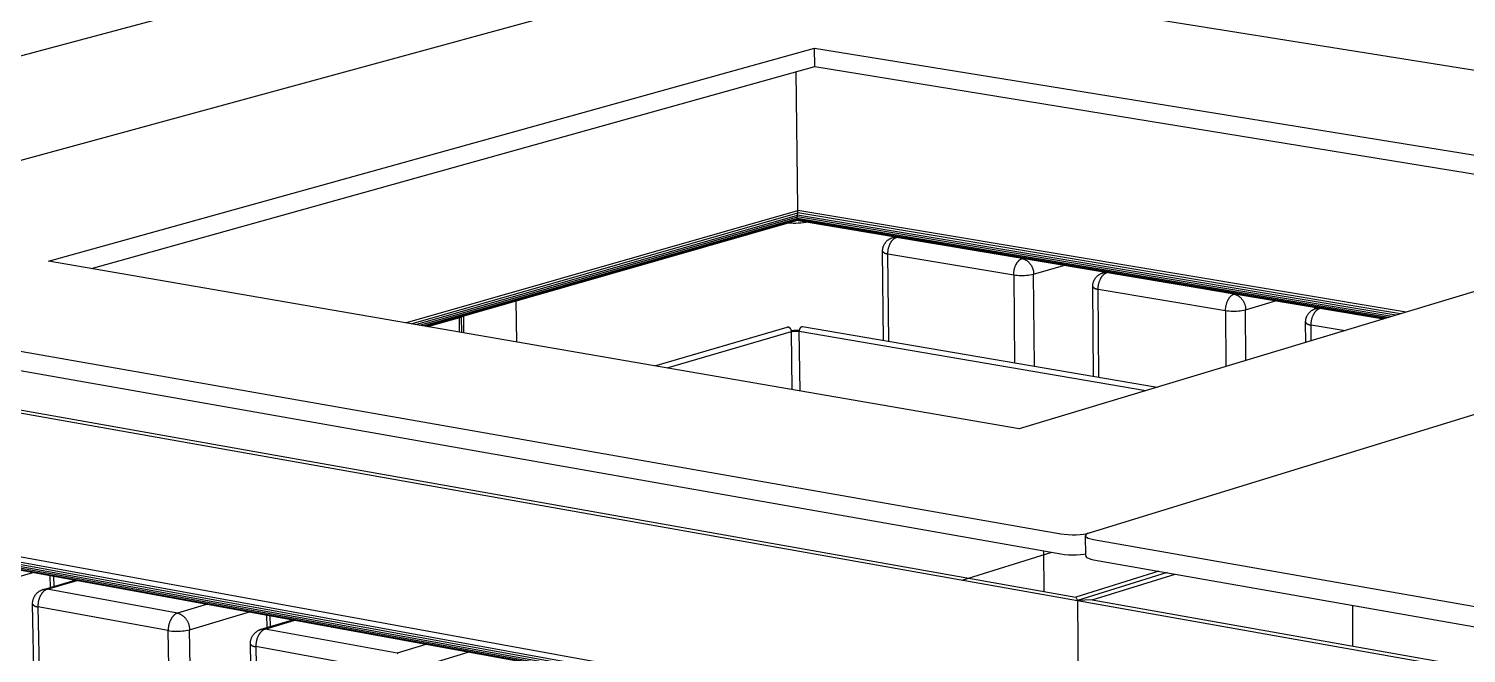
# Model space of a CAD drawing. Header units: millimetres. Extents: x -1283 to 2747, y -259 to 2557.
# Drawn here: x -359.7 to -117.2, y 721.3 to 826.6 of the extents above; entities that cross this region are included whole.
import ezdxf

# ---------------------------------------------------------------- set-up
doc = ezdxf.new("R2010")
doc.units = ezdxf.units.MM
doc.header["$MEASUREMENT"] = 0
doc.layers.add('Utwórz2D linie widoczne', color=7, linetype='Continuous', true_color=0x000000)

msp = doc.modelspace()

# ---------------------------------------------------------------- linework, layer by layer
at = {"layer": 'Utwórz2D linie widoczne'}
for p, q in [((-307.4, 836.41), (-437.81, 801.49)), ((-35.76, 806.81), (-212, 834.98)), ((-253.85, 833.69), (-430.63, 785.44)), ((-356.37, 787.43), (-227.17, 823.38)), ((-227.14, 820.25), (-227.17, 823.38)), ((-227.17, 823.38), (-66.15, 797.24)), ((-349.15, 786.18), (-227.14, 820.25)), ((-227.14, 820.25), (-73.08, 795.16)), ((-229.99, 796.43), (-230.26, 819.38)), ((-296.14, 777.02), (-229.98, 795.97)), ((-295.2, 776.86), (-229.99, 795.55)), ((-230.02, 795.2), (-229.99, 795.55)), ((-229.98, 795.97), (-229.99, 796.43)), ((-229.99, 795.55), (-229.98, 795.97)), ((-128.31, 778.53), (-229.99, 795.55)), ((-127.38, 778.81), (-229.98, 795.97)), ((-66.15, 797.24), (-192.67, 759.15)), ((-294.44, 776.73), (-230.02, 795.2)), ((-293.75, 776.61), (-230.05, 794.87)), ((-293.22, 776.52), (-230.1, 794.62)), ((-292.8, 776.45), (-230.15, 794.42)), ((-292.58, 776.41), (-230.21, 794.3)), ((-292.56, 776.4), (-230.28, 794.27)), ((-231.63, 793.89), (-231.2, 793.86)), ((-231.2, 793.86), (-230.77, 793.85)), ((-230.77, 793.85), (-230.34, 793.85)), ((-230.34, 793.85), (-229.9, 793.86)), ((-230.28, 794.27), (-230.21, 794.3)), ((-131.19, 777.66), (-230.28, 794.27)), ((-230.21, 794.3), (-230.15, 794.42)), ((-131.1, 777.69), (-230.21, 794.3)), ((-230.15, 794.42), (-230.1, 794.62)), ((-130.82, 777.78), (-230.15, 794.42)), ((-230.1, 794.62), (-230.05, 794.87)), ((-130.36, 777.91), (-230.1, 794.62)), ((-230.05, 794.87), (-230.02, 795.2)), ((-129.8, 778.08), (-230.05, 794.87)), ((-129.09, 778.3), (-230.02, 795.2)), ((-229.9, 793.86), (-229.47, 793.89)), ((-229.47, 793.89), (-229.04, 793.94)), ((-229.04, 793.94), (-228.61, 793.99)), ((-181.16, 741.47), (-9.43, 794.3)), ((-215.22, 790.53), (-215.17, 790.59)), ((-215.17, 790.59), (-215.12, 790.65)), ((-215.12, 790.65), (-215.07, 790.71)), ((-215.07, 790.71), (-215.01, 790.77)), ((-215.01, 790.77), (-214.95, 790.83)), ((-214.95, 790.83), (-214.89, 790.88)), ((-214.89, 790.88), (-214.83, 790.94)), ((-214.83, 790.94), (-214.77, 790.99)), ((-214.77, 790.99), (-214.71, 791.04)), ((-214.71, 791.04), (-214.64, 791.08)), ((-214.64, 791.08), (-214.57, 791.13)), ((-214.57, 791.13), (-214.5, 791.17)), ((-214.5, 791.17), (-214.43, 791.21)), ((-214.43, 791.21), (-214.36, 791.24)), ((-214.36, 791.24), (-214.29, 791.28)), ((-214.32, 790.54), (-214.29, 790.59)), ((-214.29, 791.28), (-214.21, 791.31)), ((-214.29, 790.59), (-214.26, 790.64)), ((-214.26, 790.64), (-214.23, 790.68)), ((-214.23, 790.68), (-214.2, 790.73)), ((-214.21, 791.31), (-214.14, 791.34)), ((-214.2, 790.73), (-214.17, 790.77)), ((-214.17, 790.77), (-214.14, 790.81)), ((-214.14, 791.34), (-214.06, 791.36)), ((-214.14, 790.81), (-214.11, 790.85)), ((-214.11, 790.85), (-214.08, 790.89)), ((-214.08, 790.89), (-214.05, 790.93)), ((-214.06, 791.36), (-213.98, 791.39)), ((-214.05, 790.93), (-214.01, 790.97)), ((-214.01, 790.97), (-213.98, 791)), ((-213.98, 791.39), (-213.93, 791.4)), ((-213.98, 791), (-213.95, 791.04)), ((-213.95, 791.04), (-213.91, 791.07)), ((-213.94, 791.4), (-213.65, 791.49)), ((-213.93, 791.4), (-213.89, 791.41)), ((-213.91, 791.07), (-213.88, 791.1)), ((-213.89, 791.41), (-213.84, 791.42)), ((-213.88, 791.1), (-213.85, 791.13)), ((-213.85, 791.13), (-213.81, 791.16)), ((-213.84, 791.42), (-213.79, 791.43)), ((-213.81, 791.16), (-213.78, 791.19)), ((-213.79, 791.43), (-213.74, 791.44)), ((-213.78, 791.19), (-213.74, 791.22)), ((-213.74, 791.44), (-213.69, 791.44)), ((-213.74, 791.22), (-213.71, 791.24)), ((-213.71, 791.24), (-213.68, 791.26)), ((-213.69, 791.44), (-213.64, 791.44)), ((-213.68, 791.26), (-213.64, 791.29)), ((-213.64, 791.44), (-213.59, 791.44)), ((-213.64, 791.29), (-213.61, 791.31)), ((-213.61, 791.31), (-213.57, 791.33)), ((-213.59, 791.44), (-213.54, 791.44)), ((-213.57, 791.33), (-213.54, 791.34)), ((-213.54, 791.44), (-213.49, 791.44)), ((-213.54, 791.34), (-213.51, 791.36)), ((-213.51, 791.36), (-213.47, 791.38)), ((-213.49, 791.44), (-213.44, 791.44)), ((-213.47, 791.38), (-213.44, 791.39)), ((-213.44, 791.44), (-213.39, 791.43)), ((-213.44, 791.39), (-213.41, 791.4)), ((-213.41, 791.4), (-213.37, 791.41)), ((-213.39, 791.43), (-213.34, 791.42)), ((-213.37, 791.41), (-213.34, 791.42)), ((-213.34, 791.42), (-213.32, 791.43)), ((-192.12, 787.87), (-213.34, 791.42)), ((-215.69, 789.25), (-215.68, 789.33)), ((-215.69, 789.17), (-215.69, 789.25)), ((-215.69, 789.09), (-215.69, 789.17)), ((-215.53, 774.04), (-215.69, 789.08)), ((-215.69, 789.08), (-215.67, 789.05)), ((-215.68, 789.33), (-215.67, 789.41)), ((-215.67, 789.41), (-215.66, 789.49)), ((-215.67, 789.05), (-215.64, 789.02)), ((-215.66, 789.49), (-215.65, 789.57)), ((-215.65, 789.57), (-215.63, 789.65)), ((-215.64, 789.02), (-215.61, 788.99)), ((-215.63, 789.65), (-215.61, 789.73)), ((-215.61, 789.73), (-215.59, 789.81)), ((-215.61, 788.99), (-215.59, 788.97)), ((-215.59, 789.81), (-215.56, 789.89)), ((-215.59, 788.97), (-215.56, 788.94)), ((-215.56, 789.89), (-215.53, 789.96)), ((-215.56, 788.94), (-215.53, 788.92)), ((-215.53, 789.96), (-215.5, 790.04)), ((-215.53, 788.92), (-215.5, 788.89)), ((-215.5, 790.04), (-215.47, 790.11)), ((-215.5, 788.89), (-215.47, 788.87)), ((-215.47, 790.11), (-215.43, 790.18)), ((-215.47, 788.87), (-215.44, 788.85)), ((-215.44, 788.85), (-215.4, 788.83)), ((-215.43, 790.18), (-215.4, 790.25)), ((-215.4, 790.25), (-215.36, 790.32)), ((-215.4, 788.83), (-215.37, 788.81)), ((-215.37, 788.81), (-215.34, 788.79)), ((-215.36, 790.32), (-215.31, 790.39)), ((-215.34, 788.79), (-215.3, 788.78)), ((-215.31, 790.39), (-215.27, 790.46)), ((-215.3, 788.78), (-215.27, 788.76)), ((-215.27, 790.46), (-215.22, 790.53)), ((-215.27, 788.76), (-215.23, 788.75)), ((-215.23, 788.75), (-215.2, 788.73)), ((-215.2, 788.73), (-215.16, 788.72)), ((-215.16, 788.72), (-215.13, 788.71)), ((-215.13, 788.71), (-215.09, 788.7)), ((-215.09, 788.7), (-215.05, 788.69)), ((-215.05, 788.69), (-215.01, 788.69)), ((-215.01, 788.69), (-214.98, 788.68)), ((-214.98, 788.68), (-214.94, 788.68)), ((-214.94, 788.68), (-214.9, 788.68)), ((-214.9, 788.68), (-214.86, 788.67)), ((-214.86, 788.67), (-214.83, 788.67)), ((-214.83, 788.67), (-214.79, 788.68)), ((-214.79, 788.78), (-214.78, 788.89)), ((-214.79, 788.68), (-214.79, 788.78)), ((-214.79, 788.68), (-193.57, 785.11)), ((-214.63, 773.89), (-214.79, 788.68)), ((-214.78, 788.99), (-214.77, 789.11)), ((-214.78, 788.89), (-214.78, 788.99)), ((-214.77, 789.11), (-214.75, 789.22)), ((-214.75, 789.22), (-214.74, 789.33)), ((-214.74, 789.33), (-214.72, 789.45)), ((-214.72, 789.45), (-214.69, 789.56)), ((-214.69, 789.56), (-214.67, 789.68)), ((-214.67, 789.68), (-214.63, 789.79)), ((-214.63, 789.79), (-214.6, 789.9)), ((-214.6, 789.9), (-214.56, 790.02)), ((-214.56, 790.02), (-214.52, 790.13)), ((-214.52, 790.13), (-214.47, 790.23)), ((-214.47, 790.23), (-214.45, 790.29)), ((-214.45, 790.29), (-214.42, 790.34)), ((-214.42, 790.34), (-214.4, 790.39)), ((-214.4, 790.39), (-214.37, 790.44)), ((-214.37, 790.44), (-214.35, 790.49)), ((-214.35, 790.49), (-214.32, 790.54)), ((-192.67, 759.15), (-356.37, 787.43)), ((-193.53, 785.65), (-193.51, 785.77)), ((-193.51, 785.77), (-193.49, 785.88)), ((-193.49, 785.88), (-193.47, 786)), ((-193.47, 786), (-193.44, 786.11)), ((-193.44, 786.11), (-193.41, 786.23)), ((-193.41, 786.23), (-193.38, 786.34)), ((-193.38, 786.34), (-193.34, 786.45)), ((-193.34, 786.45), (-193.3, 786.56)), ((-193.3, 786.56), (-193.25, 786.67)), ((-193.25, 786.67), (-193.2, 786.78)), ((-193.2, 786.78), (-193.18, 786.83)), ((-193.18, 786.83), (-193.15, 786.88)), ((-193.15, 786.88), (-193.12, 786.93)), ((-193.12, 786.93), (-193.1, 786.98)), ((-193.1, 786.98), (-193.07, 787.03)), ((-193.07, 787.03), (-193.04, 787.08)), ((-193.04, 787.08), (-193.01, 787.12)), ((-193.01, 787.12), (-192.98, 787.17)), ((-192.98, 787.17), (-192.95, 787.21)), ((-192.95, 787.21), (-192.92, 787.25)), ((-192.92, 787.25), (-192.89, 787.29)), ((-192.89, 787.29), (-192.86, 787.33)), ((-192.86, 787.33), (-192.82, 787.37)), ((-192.82, 787.37), (-192.79, 787.41)), ((-192.79, 787.41), (-192.76, 787.45)), ((-192.76, 787.45), (-192.72, 787.48)), ((-192.72, 787.48), (-192.69, 787.51)), ((-192.69, 787.51), (-192.66, 787.54)), ((-192.66, 787.54), (-192.62, 787.58)), ((-192.62, 787.58), (-192.59, 787.6)), ((-192.59, 787.6), (-192.56, 787.63)), ((-192.56, 787.63), (-192.52, 787.66)), ((-192.52, 787.66), (-192.49, 787.68)), ((-192.49, 787.68), (-192.45, 787.71)), ((-192.45, 787.71), (-192.42, 787.73)), ((-192.42, 787.73), (-192.39, 787.75)), ((-192.39, 787.75), (-192.35, 787.77)), ((-192.35, 787.77), (-192.32, 787.79)), ((-192.32, 787.79), (-192.28, 787.8)), ((-192.28, 787.8), (-192.25, 787.82)), ((-192.25, 787.82), (-192.22, 787.83)), ((-192.22, 787.83), (-192.18, 787.84)), ((-192.18, 787.84), (-192.15, 787.86)), ((-192.15, 787.86), (-192.12, 787.87)), ((-192.12, 787.87), (-192.03, 787.84)), ((-192.1, 787.87), (-192.12, 787.87)), ((-192.03, 787.84), (-191.94, 787.81)), ((-191.94, 787.81), (-191.86, 787.77)), ((-191.86, 787.77), (-191.77, 787.74)), ((-191.77, 787.74), (-191.69, 787.7)), ((-191.69, 787.7), (-191.61, 787.66)), ((-191.61, 787.66), (-191.53, 787.61)), ((-191.53, 787.61), (-191.45, 787.56)), ((-191.45, 787.56), (-191.37, 787.51)), ((-191.37, 787.51), (-191.3, 787.46)), ((-191.3, 787.46), (-191.22, 787.4)), ((-191.22, 787.4), (-191.15, 787.34)), ((-191.15, 787.34), (-191.08, 787.28)), ((-191.08, 787.28), (-191.02, 787.22)), ((-191.02, 787.22), (-190.95, 787.15)), ((-190.95, 787.15), (-190.89, 787.09)), ((-190.89, 787.09), (-190.83, 787.02)), ((-190.83, 787.02), (-190.77, 786.94)), ((-190.77, 786.94), (-190.71, 786.87)), ((-190.71, 786.87), (-190.66, 786.79)), ((-190.66, 786.79), (-190.61, 786.72)), ((-190.61, 786.72), (-190.57, 786.64)), ((-190.57, 786.64), (-190.52, 786.56)), ((-190.52, 786.56), (-190.48, 786.47)), ((-190.48, 786.47), (-190.44, 786.39)), ((-190.44, 786.39), (-190.41, 786.31)), ((-190.41, 786.31), (-190.37, 786.22)), ((-190.37, 786.22), (-190.34, 786.13)), ((-190.34, 786.13), (-190.32, 786.04)), ((-190.32, 786.04), (-190.29, 785.95)), ((-190.29, 785.95), (-190.27, 785.86)), ((-190.27, 785.86), (-190.25, 785.77)), ((-190.25, 785.77), (-190.24, 785.68)), ((-190.22, 785.22), (-185.15, 786.71)), ((-430.31, 784.4), (-185.64, 741.42)), ((-193.57, 785.21), (-193.56, 785.32)), ((-193.57, 785.11), (-193.57, 785.21)), ((-193.57, 785.11), (-193.26, 785.07)), ((-193.57, 785.11), (-193.43, 770.27)), ((-193.56, 785.32), (-193.55, 785.43)), ((-193.55, 785.43), (-193.54, 785.54)), ((-193.54, 785.54), (-193.53, 785.65)), ((-193.26, 785.07), (-192.96, 785.03)), ((-192.96, 785.03), (-192.65, 785.01)), ((-192.65, 785.01), (-192.35, 785)), ((-192.35, 785), (-192.04, 785)), ((-192.04, 785), (-191.73, 785.01)), ((-191.73, 785.01), (-191.43, 785.03)), ((-191.43, 785.03), (-191.12, 785.07)), ((-191.12, 785.07), (-190.82, 785.11)), ((-190.82, 785.11), (-190.52, 785.16)), ((-190.52, 785.16), (-190.22, 785.22)), ((-190.24, 785.68), (-190.23, 785.59)), ((-190.23, 785.59), (-190.22, 785.5)), ((-190.22, 785.5), (-190.22, 785.41)), ((-190.22, 785.41), (-190.22, 785.31)), ((-190.22, 785.31), (-190.22, 785.22)), ((-190.08, 769.69), (-190.22, 785.22)), ((-180.23, 783.3), (-180.22, 783.38)), ((-180.23, 783.21), (-180.23, 783.3)), ((-180.22, 783.38), (-180.21, 783.46)), ((-180.21, 783.46), (-180.2, 783.54)), ((-180.2, 783.54), (-180.19, 783.62)), ((-180.19, 783.62), (-180.17, 783.7)), ((-180.17, 783.7), (-180.15, 783.78)), ((-180.15, 783.78), (-180.12, 783.86)), ((-180.12, 783.86), (-180.1, 783.94)), ((-180.1, 783.94), (-180.07, 784.02)), ((-180.07, 784.02), (-180.04, 784.09)), ((-180.04, 784.09), (-180, 784.17)), ((-180, 784.17), (-179.97, 784.24)), ((-179.97, 784.24), (-179.93, 784.31)), ((-179.93, 784.31), (-179.89, 784.39)), ((-179.89, 784.39), (-179.84, 784.46)), ((-179.84, 784.46), (-179.8, 784.52)), ((-179.8, 784.52), (-179.75, 784.59)), ((-179.75, 784.59), (-179.7, 784.65)), ((-179.7, 784.65), (-179.65, 784.72)), ((-179.65, 784.72), (-179.59, 784.78)), ((-179.59, 784.78), (-179.53, 784.84)), ((-179.53, 784.84), (-179.47, 784.9)), ((-179.47, 784.9), (-179.41, 784.95)), ((-179.41, 784.95), (-179.35, 785)), ((-179.35, 785), (-179.28, 785.05)), ((-179.28, 785.05), (-179.22, 785.1)), ((-179.27, 783.26), (-179.26, 783.37)), ((-179.26, 783.37), (-179.24, 783.48)), ((-179.24, 783.48), (-179.21, 783.6)), ((-179.22, 785.1), (-179.15, 785.15)), ((-179.21, 783.6), (-179.18, 783.72)), ((-179.18, 783.72), (-179.15, 783.83)), ((-179.15, 785.15), (-179.08, 785.19)), ((-179.15, 783.83), (-179.12, 783.95)), ((-179.12, 783.95), (-179.08, 784.06)), ((-179.08, 785.19), (-179.01, 785.23)), ((-179.08, 784.06), (-179.04, 784.17)), ((-179.04, 784.17), (-178.99, 784.28)), ((-179.01, 785.23), (-178.94, 785.27)), ((-178.99, 784.28), (-178.94, 784.38)), ((-178.94, 785.27), (-178.86, 785.31)), ((-178.94, 784.38), (-178.92, 784.44)), ((-178.92, 784.44), (-178.89, 784.49)), ((-178.89, 784.49), (-178.86, 784.54)), ((-178.86, 785.31), (-178.79, 785.34)), ((-178.86, 784.54), (-178.84, 784.59)), ((-178.84, 784.59), (-178.81, 784.64)), ((-178.81, 784.64), (-178.78, 784.68)), ((-178.79, 785.34), (-178.71, 785.38)), ((-178.78, 784.68), (-178.75, 784.73)), ((-178.75, 784.73), (-178.72, 784.77)), ((-178.72, 784.77), (-178.69, 784.82)), ((-178.71, 785.38), (-178.63, 785.4)), ((-178.69, 784.82), (-178.66, 784.86)), ((-178.66, 784.86), (-178.63, 784.9)), ((-178.63, 785.4), (-178.56, 785.43)), ((-178.63, 784.9), (-178.6, 784.94)), ((-178.6, 784.94), (-178.56, 784.98)), ((-178.56, 785.43), (-178.51, 785.44)), ((-178.56, 784.98), (-178.53, 785.02)), ((-178.53, 785.02), (-178.5, 785.05)), ((-178.51, 785.44), (-178.46, 785.46)), ((-178.5, 785.59), (-178.5, 785.45)), ((-178.5, 785.05), (-178.47, 785.09)), ((-178.47, 785.46), (-178.18, 785.54)), ((-178.47, 785.09), (-178.43, 785.12)), ((-178.46, 785.46), (-178.41, 785.47)), ((-178.43, 785.12), (-178.4, 785.15)), ((-178.41, 785.47), (-178.36, 785.48)), ((-178.4, 785.15), (-178.37, 785.18)), ((-178.37, 785.18), (-178.33, 785.21)), ((-178.36, 785.48), (-178.31, 785.48)), ((-178.33, 785.21), (-178.3, 785.24)), ((-178.31, 785.48), (-178.26, 785.49)), ((-178.3, 785.24), (-178.26, 785.27)), ((-178.26, 785.49), (-178.21, 785.49)), ((-178.26, 785.27), (-178.23, 785.29)), ((-178.23, 785.29), (-178.2, 785.32)), ((-178.21, 785.49), (-178.16, 785.5)), ((-178.2, 785.32), (-178.16, 785.34)), ((-178.16, 785.5), (-178.11, 785.5)), ((-178.16, 785.34), (-178.13, 785.36)), ((-178.13, 785.36), (-178.09, 785.38)), ((-178.11, 785.5), (-178.06, 785.5)), ((-178.09, 785.38), (-178.06, 785.4)), ((-178.06, 785.5), (-178.01, 785.49)), ((-178.06, 785.4), (-178.03, 785.41)), ((-178.03, 785.41), (-177.99, 785.43)), ((-178.01, 785.49), (-177.96, 785.49)), ((-177.99, 785.43), (-177.96, 785.44)), ((-177.96, 785.49), (-177.91, 785.48)), ((-177.96, 785.44), (-177.93, 785.46)), ((-177.93, 785.46), (-177.89, 785.47)), ((-177.91, 785.48), (-177.86, 785.48)), ((-177.89, 785.47), (-177.86, 785.48)), ((-177.86, 785.48), (-177.84, 785.48)), ((-156.37, 781.87), (-177.86, 785.48)), ((-430.23, 781.14), (-185.61, 738.03)), ((-180.23, 783.13), (-180.23, 783.21)), ((-180.23, 783.13), (-180.21, 783.1)), ((-180.11, 767.99), (-180.23, 783.12)), ((-180.21, 783.1), (-180.19, 783.07)), ((-180.19, 783.07), (-180.16, 783.05)), ((-180.16, 783.05), (-180.14, 783.02)), ((-180.14, 783.02), (-180.11, 783)), ((-180.11, 783), (-180.08, 782.97)), ((-180.08, 782.97), (-180.06, 782.95)), ((-180.06, 782.95), (-180.03, 782.93)), ((-180.03, 782.93), (-180, 782.9)), ((-180, 782.9), (-179.97, 782.88)), ((-179.97, 782.88), (-179.94, 782.86)), ((-179.94, 782.86), (-179.9, 782.85)), ((-179.9, 782.85), (-179.87, 782.83)), ((-179.87, 782.83), (-179.84, 782.81)), ((-179.84, 782.81), (-179.81, 782.8)), ((-179.81, 782.8), (-179.77, 782.78)), ((-179.77, 782.78), (-179.74, 782.77)), ((-179.74, 782.77), (-179.7, 782.76)), ((-179.7, 782.76), (-179.67, 782.75)), ((-179.67, 782.75), (-179.63, 782.74)), ((-179.63, 782.74), (-179.6, 782.73)), ((-179.6, 782.73), (-179.56, 782.72)), ((-179.56, 782.72), (-179.53, 782.72)), ((-179.53, 782.72), (-179.49, 782.71)), ((-179.49, 782.71), (-179.45, 782.71)), ((-179.45, 782.71), (-179.42, 782.71)), ((-179.42, 782.71), (-179.38, 782.71)), ((-179.38, 782.71), (-179.34, 782.71)), ((-179.34, 782.71), (-179.31, 782.71)), ((-179.31, 782.81), (-179.3, 782.92)), ((-179.31, 782.71), (-179.31, 782.81)), ((-179.31, 782.71), (-157.82, 779.1)), ((-179.19, 767.83), (-179.31, 782.71)), ((-179.3, 783.03), (-179.29, 783.14)), ((-179.3, 782.92), (-179.3, 783.03)), ((-179.29, 783.14), (-179.27, 783.26)), ((-157.43, 780.83), (-157.4, 780.88)), ((-157.4, 780.88), (-157.37, 780.93)), ((-157.37, 780.93), (-157.35, 780.98)), ((-157.35, 780.98), (-157.32, 781.03)), ((-157.32, 781.03), (-157.29, 781.08)), ((-157.29, 781.08), (-157.26, 781.12)), ((-157.26, 781.12), (-157.23, 781.17)), ((-157.23, 781.17), (-157.2, 781.21)), ((-157.2, 781.21), (-157.17, 781.26)), ((-157.17, 781.26), (-157.14, 781.3)), ((-157.14, 781.3), (-157.11, 781.34)), ((-157.11, 781.34), (-157.07, 781.38)), ((-157.07, 781.38), (-157.04, 781.41)), ((-157.04, 781.41), (-157.01, 781.45)), ((-157.01, 781.45), (-156.97, 781.48)), ((-156.97, 781.48), (-156.94, 781.52)), ((-156.94, 781.52), (-156.91, 781.55)), ((-156.91, 781.55), (-156.87, 781.58)), ((-156.87, 781.58), (-156.84, 781.61)), ((-156.84, 781.61), (-156.81, 781.64)), ((-156.81, 781.64), (-156.77, 781.66)), ((-156.77, 781.66), (-156.74, 781.69)), ((-156.74, 781.69), (-156.7, 781.71)), ((-156.7, 781.71), (-156.67, 781.74)), ((-156.67, 781.74), (-156.64, 781.76)), ((-156.64, 781.76), (-156.6, 781.78)), ((-156.6, 781.78), (-156.57, 781.79)), ((-156.57, 781.79), (-156.54, 781.81)), ((-156.54, 781.81), (-156.5, 781.83)), ((-156.5, 781.83), (-156.47, 781.84)), ((-156.47, 781.84), (-156.44, 781.85)), ((-156.44, 781.85), (-156.4, 781.86)), ((-156.4, 781.86), (-156.37, 781.87)), ((-156.35, 781.88), (-156.37, 781.87)), ((-156.37, 781.87), (-156.28, 781.85)), ((-156.28, 781.85), (-156.19, 781.82)), ((-156.19, 781.82), (-156.11, 781.78)), ((-156.11, 781.78), (-156.02, 781.75)), ((-156.02, 781.75), (-155.94, 781.71)), ((-155.94, 781.71), (-155.86, 781.66)), ((-155.86, 781.66), (-155.77, 781.62)), ((-155.77, 781.62), (-155.69, 781.57)), ((-155.69, 781.57), (-155.62, 781.52)), ((-155.62, 781.52), (-155.54, 781.47)), ((-155.54, 781.47), (-155.47, 781.41)), ((-155.47, 781.41), (-155.4, 781.35)), ((-155.4, 781.35), (-155.33, 781.29)), ((-155.33, 781.29), (-155.26, 781.23)), ((-155.26, 781.23), (-155.19, 781.16)), ((-155.19, 781.16), (-155.13, 781.09)), ((-155.13, 781.09), (-155.07, 781.02)), ((-155.07, 781.02), (-155.01, 780.95)), ((-155.01, 780.95), (-154.95, 780.87)), ((-154.95, 780.87), (-154.9, 780.8)), ((-277.41, 773.79), (-277.52, 780.72)), ((-157.82, 779.2), (-157.81, 779.31)), ((-157.82, 779.1), (-157.82, 779.2)), ((-157.82, 779.1), (-157.51, 779.05)), ((-157.82, 779.1), (-157.76, 769.66)), ((-157.81, 779.42), (-157.8, 779.53)), ((-157.81, 779.31), (-157.81, 779.42)), ((-157.8, 779.53), (-157.78, 779.64)), ((-157.78, 779.64), (-157.76, 779.76)), ((-157.76, 779.76), (-157.74, 779.87)), ((-157.74, 779.87), (-157.72, 779.99)), ((-157.72, 779.99), (-157.69, 780.11)), ((-157.69, 780.11), (-157.66, 780.22)), ((-157.66, 780.22), (-157.63, 780.34)), ((-157.63, 780.34), (-157.59, 780.45)), ((-157.59, 780.45), (-157.55, 780.56)), ((-157.55, 780.56), (-157.5, 780.67)), ((-157.51, 779.05), (-157.21, 779.02)), ((-157.5, 780.67), (-157.45, 780.78)), ((-157.45, 780.78), (-157.43, 780.83)), ((-157.21, 779.02), (-156.9, 779)), ((-156.9, 779), (-156.59, 778.99)), ((-156.59, 778.99), (-156.28, 778.99)), ((-156.28, 778.99), (-155.98, 779)), ((-155.98, 779), (-155.67, 779.02)), ((-155.67, 779.02), (-155.36, 779.05)), ((-155.36, 779.05), (-155.06, 779.1)), ((-155.06, 779.1), (-154.75, 779.15)), ((-154.9, 780.8), (-154.85, 780.72)), ((-154.85, 780.72), (-154.8, 780.64)), ((-154.8, 780.64), (-154.76, 780.56)), ((-154.76, 780.56), (-154.72, 780.47)), ((-154.75, 779.15), (-154.45, 779.21)), ((-154.72, 780.47), (-154.68, 780.39)), ((-154.68, 780.39), (-154.64, 780.3)), ((-154.64, 780.3), (-154.61, 780.22)), ((-154.61, 780.22), (-154.58, 780.13)), ((-154.58, 780.13), (-154.55, 780.04)), ((-154.55, 780.04), (-154.53, 779.95)), ((-154.53, 779.95), (-154.51, 779.86)), ((-154.51, 779.86), (-154.49, 779.77)), ((-154.49, 779.77), (-154.48, 779.68)), ((-154.48, 779.68), (-154.46, 779.58)), ((-154.46, 779.58), (-154.46, 779.49)), ((-154.46, 779.49), (-154.45, 779.4)), ((-154.45, 779.21), (-149.41, 780.72)), ((-154.45, 779.4), (-154.45, 779.31)), ((-154.45, 779.31), (-154.45, 779.21)), ((-154.4, 770.67), (-154.45, 779.21)), ((-143.97, 778.36), (-143.93, 778.43)), ((-143.93, 778.43), (-143.88, 778.5)), ((-143.88, 778.5), (-143.83, 778.57)), ((-143.83, 778.57), (-143.78, 778.63)), ((-143.78, 778.63), (-143.73, 778.7)), ((-143.73, 778.7), (-143.67, 778.76)), ((-143.67, 778.76), (-143.62, 778.82)), ((-143.62, 778.82), (-143.56, 778.87)), ((-143.56, 778.87), (-143.5, 778.93)), ((-143.5, 778.93), (-143.43, 778.98)), ((-143.43, 778.98), (-143.37, 779.03)), ((-143.37, 779.03), (-143.3, 779.08)), ((-143.3, 779.08), (-143.23, 779.13)), ((-143.23, 779.13), (-143.16, 779.17)), ((-143.16, 779.17), (-143.09, 779.21)), ((-143.09, 779.21), (-143.02, 779.25)), ((-143.02, 779.25), (-142.94, 779.29)), ((-142.99, 778.41), (-142.96, 778.46)), ((-142.96, 778.46), (-142.93, 778.51)), ((-142.94, 779.29), (-142.87, 779.32)), ((-142.93, 778.51), (-142.91, 778.56)), ((-142.91, 778.56), (-142.88, 778.61)), ((-142.88, 778.61), (-142.85, 778.65)), ((-142.87, 779.32), (-142.79, 779.35)), ((-142.85, 778.65), (-142.82, 778.7)), ((-142.82, 778.7), (-142.79, 778.75)), ((-142.8, 779.61), (-142.8, 779.35)), ((-142.79, 779.35), (-142.71, 779.38)), ((-142.79, 778.75), (-142.76, 778.79)), ((-142.76, 778.79), (-142.73, 778.83)), ((-142.73, 778.83), (-142.7, 778.87)), ((-142.71, 779.38), (-142.64, 779.41)), ((-142.7, 778.87), (-142.67, 778.91)), ((-142.67, 778.91), (-142.63, 778.95)), ((-142.64, 779.41), (-142.59, 779.42)), ((-142.63, 778.95), (-142.6, 778.99)), ((-142.6, 778.99), (-142.57, 779.03)), ((-142.59, 779.42), (-142.26, 779.52)), ((-142.59, 779.42), (-142.54, 779.44)), ((-142.57, 779.03), (-142.54, 779.06)), ((-142.54, 779.44), (-142.49, 779.45)), ((-142.54, 779.06), (-142.5, 779.1)), ((-142.5, 779.1), (-142.47, 779.13)), ((-142.49, 779.45), (-142.44, 779.46)), ((-142.47, 779.13), (-142.43, 779.16)), ((-142.44, 779.46), (-142.39, 779.46)), ((-142.43, 779.16), (-142.4, 779.19)), ((-142.4, 779.19), (-142.37, 779.22)), ((-142.39, 779.46), (-142.34, 779.47)), ((-142.37, 779.22), (-142.33, 779.24)), ((-142.34, 779.47), (-142.29, 779.47)), ((-142.33, 779.24), (-142.3, 779.27)), ((-142.31, 779.53), (-142.31, 779.51)), ((-142.3, 779.27), (-142.27, 779.29)), ((-142.29, 779.47), (-142.24, 779.48)), ((-142.27, 779.29), (-142.23, 779.32)), ((-142.24, 779.48), (-142.19, 779.48)), ((-142.23, 779.32), (-142.2, 779.34)), ((-142.2, 779.34), (-142.16, 779.36)), ((-142.19, 779.48), (-142.13, 779.48)), ((-142.16, 779.36), (-142.13, 779.37)), ((-142.13, 779.48), (-142.08, 779.47)), ((-142.13, 779.37), (-142.1, 779.39)), ((-142.1, 779.39), (-142.06, 779.41)), ((-142.08, 779.47), (-142.03, 779.47)), ((-142.06, 779.41), (-142.03, 779.42)), ((-142.03, 779.47), (-141.98, 779.46)), ((-142.03, 779.42), (-142, 779.43)), ((-142, 779.43), (-141.97, 779.44)), ((-141.98, 779.46), (-141.93, 779.45)), ((-141.97, 779.44), (-141.93, 779.45)), ((-141.93, 779.45), (-141.91, 779.46)), ((-131.21, 777.66), (-141.93, 779.45)), ((-292.41, 776.38), (-286.59, 778.05)), ((-287.14, 777.89), (-287.1, 775.46)), ((-286.78, 777.99), (-286.74, 775.4)), ((-286.59, 778.05), (-286.59, 778.12)), ((-286.3, 775.32), (-286.35, 778.19)), ((-254.08, 769.76), (-231.79, 776.28)), ((-231.77, 776.28), (-231.79, 776.28)), ((-231.75, 776.28), (-231.77, 776.28)), ((-231.72, 776.28), (-231.75, 776.28)), ((-231.7, 776.28), (-231.72, 776.28)), ((-231.68, 776.28), (-231.7, 776.28)), ((-231.65, 776.27), (-231.68, 776.28)), ((-231.63, 776.27), (-231.65, 776.27)), ((-231.61, 776.27), (-231.63, 776.27)), ((-231.58, 776.26), (-231.61, 776.27)), ((-231.56, 776.26), (-231.58, 776.26)), ((-231.54, 776.25), (-231.56, 776.26)), ((-231.52, 776.24), (-231.54, 776.25)), ((-231.5, 776.23), (-231.52, 776.24)), ((-231.47, 776.23), (-231.5, 776.23)), ((-231.45, 776.22), (-231.47, 776.23)), ((-231.43, 776.21), (-231.45, 776.22)), ((-231.41, 776.2), (-231.43, 776.21)), ((-231.39, 776.18), (-231.41, 776.2)), ((-231.37, 776.17), (-231.39, 776.18)), ((-231.35, 776.16), (-231.37, 776.17)), ((-231.33, 776.15), (-231.35, 776.16)), ((-231.32, 776.13), (-231.33, 776.15)), ((-231.3, 776.12), (-231.32, 776.13)), ((-231.28, 776.1), (-231.3, 776.12)), ((-231.26, 776.09), (-231.28, 776.1)), ((-231.25, 776.07), (-231.26, 776.09)), ((-231.23, 776.05), (-231.25, 776.07)), ((-231.22, 776.04), (-231.23, 776.05)), ((-231.2, 776.02), (-231.22, 776.04)), ((-231.19, 776), (-231.2, 776.02)), ((-229.66, 776), (-229.67, 775.98)), ((-229.65, 776.02), (-229.66, 776)), ((-229.64, 776.05), (-229.65, 776.02)), ((-229.63, 776.07), (-229.64, 776.05)), ((-229.62, 776.09), (-229.63, 776.07)), ((-229.6, 776.11), (-229.62, 776.09)), ((-229.59, 776.12), (-229.6, 776.11)), ((-229.57, 776.14), (-229.59, 776.12)), ((-229.56, 776.16), (-229.57, 776.14)), ((-229.54, 776.18), (-229.56, 776.16)), ((-229.53, 776.2), (-229.54, 776.18)), ((-229.51, 776.21), (-229.53, 776.2)), ((-229.49, 776.23), (-229.51, 776.21)), ((-229.47, 776.24), (-229.49, 776.23)), ((-229.45, 776.26), (-229.47, 776.24)), ((-229.43, 776.27), (-229.45, 776.26)), ((-229.41, 776.28), (-229.43, 776.27)), ((-229.39, 776.3), (-229.41, 776.28)), ((-229.37, 776.31), (-229.39, 776.3)), ((-229.35, 776.32), (-229.37, 776.31)), ((-229.33, 776.33), (-229.35, 776.32)), ((-229.31, 776.34), (-229.33, 776.33)), ((-229.29, 776.35), (-229.31, 776.34)), ((-229.26, 776.36), (-229.29, 776.35)), ((-229.24, 776.36), (-229.26, 776.36)), ((-229.22, 776.37), (-229.24, 776.36)), ((-229.2, 776.37), (-229.22, 776.37)), ((-229.2, 776.37), (-169.39, 766.16)), ((-144.32, 777.27), (-144.31, 777.36)), ((-144.32, 777.19), (-144.32, 777.27)), ((-144.32, 777.11), (-144.32, 777.19)), ((-144.32, 777.11), (-144.3, 777.08)), ((-144.31, 773.71), (-144.32, 777.08)), ((-144.31, 777.36), (-144.3, 777.44)), ((-144.3, 777.44), (-144.29, 777.52)), ((-144.3, 777.08), (-144.28, 777.05)), ((-144.29, 777.52), (-144.27, 777.6)), ((-144.28, 777.05), (-144.26, 777.02)), ((-144.27, 777.6), (-144.26, 777.68)), ((-144.26, 777.68), (-144.24, 777.76)), ((-144.26, 777.02), (-144.23, 777)), ((-144.24, 777.76), (-144.21, 777.84)), ((-144.23, 777), (-144.21, 776.97)), ((-144.21, 777.84), (-144.19, 777.92)), ((-144.21, 776.97), (-144.18, 776.94)), ((-144.19, 777.92), (-144.16, 778)), ((-144.18, 776.94), (-144.15, 776.92)), ((-144.16, 778), (-144.12, 778.07)), ((-144.15, 776.92), (-144.13, 776.9)), ((-144.13, 776.9), (-144.1, 776.87)), ((-144.12, 778.07), (-144.09, 778.15)), ((-144.1, 776.87), (-144.07, 776.85)), ((-144.09, 778.15), (-144.05, 778.22)), ((-144.07, 776.85), (-144.04, 776.83)), ((-144.05, 778.22), (-144.01, 778.29)), ((-144.04, 776.83), (-144.01, 776.81)), ((-144.01, 778.29), (-143.97, 778.36)), ((-144.01, 776.81), (-143.97, 776.8)), ((-143.97, 776.8), (-143.94, 776.78)), ((-143.94, 776.78), (-143.91, 776.76)), ((-143.91, 776.76), (-143.88, 776.75)), ((-143.88, 776.75), (-143.84, 776.73)), ((-143.84, 776.73), (-143.81, 776.72)), ((-143.81, 776.72), (-143.77, 776.71)), ((-143.77, 776.71), (-143.74, 776.7)), ((-143.74, 776.7), (-143.7, 776.69)), ((-143.7, 776.69), (-143.67, 776.68)), ((-143.67, 776.68), (-143.63, 776.68)), ((-143.63, 776.68), (-143.6, 776.67)), ((-143.6, 776.67), (-143.56, 776.67)), ((-143.56, 776.67), (-143.52, 776.67)), ((-143.52, 776.67), (-143.49, 776.67)), ((-143.49, 776.67), (-143.45, 776.67)), ((-143.45, 776.67), (-143.41, 776.67)), ((-143.41, 776.67), (-143.38, 776.67)), ((-143.38, 776.77), (-143.37, 776.88)), ((-143.38, 776.67), (-143.38, 776.77)), ((-143.38, 776.67), (-137.67, 775.71)), ((-143.36, 774), (-143.38, 776.67)), ((-143.37, 776.99), (-143.36, 777.1)), ((-143.37, 776.88), (-143.37, 776.99)), ((-143.36, 777.1), (-143.34, 777.22)), ((-143.34, 777.22), (-143.33, 777.33)), ((-143.33, 777.33), (-143.3, 777.45)), ((-143.3, 777.45), (-143.28, 777.56)), ((-143.28, 777.56), (-143.25, 777.68)), ((-143.25, 777.68), (-143.22, 777.8)), ((-143.22, 777.8), (-143.19, 777.91)), ((-143.19, 777.91), (-143.15, 778.03)), ((-143.15, 778.03), (-143.11, 778.14)), ((-143.11, 778.14), (-143.06, 778.25)), ((-143.06, 778.25), (-143.01, 778.35)), ((-143.01, 778.35), (-142.99, 778.41)), ((-432.56, 774.52), (-182.79, 730.18)), ((-430.2, 774.6), (-183.1, 730.75)), ((-252.03, 769.41), (-231.06, 775.54)), ((-231.18, 775.98), (-231.19, 776)), ((-231.16, 775.96), (-231.18, 775.98)), ((-231.15, 775.94), (-231.16, 775.96)), ((-231.14, 775.92), (-231.15, 775.94)), ((-231.13, 775.9), (-231.14, 775.92)), ((-231.12, 775.88), (-231.13, 775.9)), ((-231.11, 775.86), (-231.12, 775.88)), ((-231.1, 775.84), (-231.11, 775.86)), ((-231.09, 775.81), (-231.1, 775.84)), ((-231.09, 775.79), (-231.09, 775.81)), ((-231.08, 775.77), (-231.09, 775.79)), ((-231.08, 775.75), (-231.08, 775.77)), ((-231.07, 775.72), (-231.08, 775.75)), ((-231.08, 775.72), (-230.86, 775.74)), ((-231.07, 775.7), (-231.07, 775.72)), ((-231.06, 775.68), (-231.07, 775.7)), ((-231.06, 775.66), (-231.06, 775.68)), ((-231.06, 775.63), (-231.06, 775.66)), ((-231.06, 775.61), (-231.06, 775.63)), ((-231.06, 775.59), (-231.06, 775.61)), ((-231.06, 775.56), (-231.06, 775.59)), ((-231.06, 775.54), (-230.94, 775.57)), ((-231.06, 775.54), (-231.06, 775.56)), ((-230.95, 765.76), (-231.06, 775.54)), ((-230.94, 775.57), (-230.82, 775.59)), ((-230.86, 775.74), (-230.63, 775.76)), ((-230.82, 775.59), (-230.7, 775.6)), ((-230.7, 775.6), (-230.58, 775.62)), ((-230.63, 775.76), (-230.4, 775.77)), ((-230.58, 775.62), (-230.46, 775.62)), ((-230.46, 775.62), (-230.34, 775.63)), ((-230.4, 775.77), (-230.17, 775.77)), ((-230.34, 775.63), (-230.21, 775.63)), ((-230.21, 775.63), (-230.09, 775.62)), ((-230.17, 775.77), (-229.94, 775.76)), ((-230.09, 775.62), (-229.97, 775.62)), ((-229.97, 775.62), (-229.85, 775.6)), ((-229.94, 775.76), (-229.72, 775.75)), ((-229.85, 775.6), (-229.73, 775.59)), ((-229.73, 775.73), (-229.74, 775.71)), ((-229.74, 775.71), (-229.74, 775.68)), ((-229.74, 775.68), (-229.73, 775.66)), ((-229.72, 775.82), (-229.73, 775.8)), ((-229.73, 775.8), (-229.73, 775.78)), ((-229.73, 775.78), (-229.73, 775.75)), ((-229.73, 775.75), (-229.73, 775.73)), ((-229.73, 775.66), (-229.73, 775.63)), ((-229.73, 775.63), (-229.73, 775.61)), ((-229.73, 775.61), (-229.73, 775.59)), ((-229.73, 775.59), (-171.27, 765.6)), ((-229.61, 765.53), (-229.73, 775.59)), ((-229.71, 775.87), (-229.72, 775.85)), ((-229.72, 775.85), (-229.72, 775.82)), ((-229.7, 775.92), (-229.71, 775.89)), ((-229.71, 775.89), (-229.71, 775.87)), ((-229.69, 775.94), (-229.7, 775.92)), ((-229.68, 775.96), (-229.69, 775.94)), ((-229.67, 775.98), (-229.68, 775.96)), ((-431.92, 750.43), (-182.58, 705.06)), ((-431.65, 749.48), (-182.61, 704.12)), ((-431.29, 749.05), (-182.65, 703.75)), ((-430.93, 748.65), (-182.69, 703.41)), ((-430.45, 748.3), (-182.75, 703.14)), ((-429.97, 748), (-182.81, 702.94)), ((-429.37, 747.77), (-182.88, 702.82)), ((-428.66, 747.61), (-182.97, 702.81)), ((-185.64, 741.42), (-185.04, 741.34)), ((-185.04, 741.34), (-184.37, 741.28)), ((-184.37, 741.28), (-183.69, 741.26)), ((-183.69, 741.26), (-183.01, 741.27)), ((-183.01, 741.27), (-182.35, 741.31)), ((-182.35, 741.31), (-181.77, 741.38)), ((-181.77, 741.38), (-181.16, 741.47)), ((-181.36, 741.31), (-181.45, 741.15)), ((-181.45, 741.15), (-181.43, 740.99)), ((-181.42, 737.76), (-181.45, 741.15)), ((-181.43, 740.99), (-181.28, 740.83)), ((-181.09, 741.46), (-181.36, 741.31)), ((-181.28, 740.83), (-181, 740.69)), ((-181.16, 741.42), (-181.16, 741.47)), ((-180.75, 741.6), (-181.09, 741.46)), ((-181, 740.69), (-180.57, 740.56)), ((-180.57, 740.56), (-180.13, 740.46)), ((-180.13, 740.46), (88.26, 693.32)), ((-202.27, 733.63), (-187.12, 738.3)), ((-188.53, 738.55), (-188.47, 731.71)), ((-185.61, 738.03), (-185.01, 737.95)), ((-185.01, 737.95), (-184.34, 737.89)), ((-184.34, 737.89), (-183.66, 737.87)), ((-183.66, 737.87), (-182.99, 737.88)), ((-182.99, 737.88), (-182.32, 737.91)), ((-182.32, 737.91), (-181.74, 737.99)), ((-181.74, 737.99), (-181.42, 738.04)), ((-181.42, 737.76), (-181.4, 737.6)), ((-181.4, 737.6), (-181.26, 737.44)), ((-181.26, 737.44), (-180.97, 737.3)), ((-180.97, 737.3), (-180.54, 737.16)), ((-369.21, 731.93), (-359.04, 734.92)), ((-169.06, 735.12), (-183.1, 730.75)), ((-167.68, 734.87), (-182.79, 730.18)), ((-180.54, 737.16), (-180.1, 737.06)), ((-180.1, 737.06), (88.22, 689.78)), ((-357.22, 732.05), (-351.91, 733.62)), ((-356.6, 732.07), (-351.56, 733.55)), ((-356.15, 734.39), (-356.11, 732.38)), ((-355.55, 734.28), (-355.51, 732.56)), ((-180.35, 730.26), (-166.31, 734.63)), ((-359.07, 729.85), (-359.06, 729.93)), ((-359.06, 729.93), (-359.05, 730.02)), ((-359.05, 730.02), (-359.03, 730.1)), ((-359.03, 730.1), (-359.01, 730.19)), ((-359.01, 730.19), (-358.99, 730.27)), ((-358.99, 730.27), (-358.97, 730.36)), ((-358.97, 730.36), (-358.94, 730.44)), ((-358.94, 730.44), (-358.91, 730.52)), ((-358.91, 730.52), (-358.88, 730.61)), ((-358.88, 730.61), (-358.84, 730.69)), ((-358.84, 730.69), (-358.81, 730.76)), ((-358.81, 730.76), (-358.76, 730.84)), ((-358.76, 730.84), (-358.72, 730.92)), ((-358.72, 730.92), (-358.67, 730.99)), ((-358.67, 730.99), (-358.63, 731.06)), ((-358.63, 731.06), (-358.57, 731.13)), ((-358.57, 731.13), (-358.52, 731.2)), ((-358.52, 731.2), (-358.46, 731.27)), ((-358.46, 731.27), (-358.41, 731.34)), ((-358.41, 731.34), (-358.35, 731.4)), ((-358.35, 731.4), (-358.28, 731.46)), ((-358.28, 731.46), (-358.22, 731.52)), ((-358.22, 731.52), (-358.15, 731.57)), ((-358.15, 731.57), (-358.08, 731.63)), ((-358.11, 729.95), (-358.13, 729.82)), ((-358.09, 730.07), (-358.11, 729.95)), ((-358.06, 730.19), (-358.09, 730.07)), ((-358.08, 731.63), (-358.01, 731.68)), ((-358.02, 730.31), (-358.06, 730.19)), ((-357.99, 730.43), (-358.02, 730.31)), ((-358.01, 731.68), (-357.94, 731.73)), ((-357.94, 730.55), (-357.99, 730.43)), ((-357.94, 731.73), (-357.87, 731.78)), ((-357.9, 730.67), (-357.94, 730.55)), ((-357.87, 730.73), (-357.9, 730.67)), ((-357.87, 731.78), (-357.79, 731.82)), ((-357.85, 730.79), (-357.87, 730.73)), ((-357.82, 730.84), (-357.85, 730.79)), ((-357.8, 730.9), (-357.82, 730.84)), ((-357.77, 730.95), (-357.8, 730.9)), ((-357.79, 731.82), (-357.71, 731.86)), ((-357.74, 731.01), (-357.77, 730.95)), ((-357.71, 731.06), (-357.74, 731.01)), ((-357.71, 731.86), (-357.63, 731.9)), ((-357.68, 731.11), (-357.71, 731.06)), ((-357.65, 731.16), (-357.68, 731.11)), ((-357.62, 731.22), (-357.65, 731.16)), ((-357.63, 731.9), (-357.55, 731.94)), ((-357.59, 731.26), (-357.62, 731.22)), ((-357.55, 731.31), (-357.59, 731.26)), ((-357.55, 731.94), (-357.47, 731.97)), ((-357.52, 731.36), (-357.55, 731.31)), ((-357.49, 731.4), (-357.52, 731.36)), ((-357.45, 731.45), (-357.49, 731.4)), ((-357.47, 731.97), (-357.39, 732)), ((-357.42, 731.49), (-357.45, 731.45)), ((-357.38, 731.53), (-357.42, 731.49)), ((-357.39, 732), (-357.31, 732.03)), ((-357.35, 731.57), (-357.38, 731.53)), ((-357.31, 731.61), (-357.35, 731.57)), ((-357.31, 732.03), (-357.26, 732.04)), ((-357.27, 731.65), (-357.31, 731.61)), ((-357.24, 731.68), (-357.27, 731.65)), ((-357.26, 732.04), (-357.22, 732.05)), ((-357.2, 731.72), (-357.24, 731.68)), ((-357.22, 732.05), (-357.17, 732.06)), ((-357.16, 731.75), (-357.2, 731.72)), ((-357.17, 732.06), (-357.12, 732.07)), ((-357.12, 731.78), (-357.16, 731.75)), ((-357.12, 732.07), (-357.08, 732.08)), ((-357.09, 731.81), (-357.12, 731.78)), ((-357.05, 731.84), (-357.09, 731.81)), ((-357.08, 732.08), (-357.03, 732.08)), ((-357.01, 731.87), (-357.05, 731.84)), ((-357.03, 732.08), (-356.98, 732.09)), ((-356.97, 731.89), (-357.01, 731.87)), ((-356.98, 732.09), (-356.93, 732.09)), ((-356.93, 731.92), (-356.97, 731.89)), ((-356.93, 732.09), (-356.89, 732.09)), ((-356.9, 731.94), (-356.93, 731.92)), ((-356.86, 731.96), (-356.9, 731.94)), ((-356.89, 732.09), (-356.84, 732.09)), ((-356.82, 731.98), (-356.86, 731.96)), ((-356.84, 732.09), (-356.79, 732.09)), ((-356.78, 732), (-356.82, 731.98)), ((-356.79, 732.09), (-356.74, 732.09)), ((-356.75, 732.01), (-356.78, 732)), ((-356.71, 732.03), (-356.75, 732.01)), ((-356.74, 732.09), (-356.7, 732.08)), ((-356.67, 732.04), (-356.71, 732.03)), ((-356.7, 732.08), (-356.65, 732.08)), ((-356.64, 732.06), (-356.67, 732.04)), ((-356.65, 732.08), (-356.6, 732.07)), ((-356.6, 732.07), (-356.64, 732.06)), ((-334.61, 728.05), (-356.6, 732.07)), ((-183.1, 730.75), (-182.79, 730.18)), ((-180.35, 730.26), (-182.79, 730.18)), ((-182.79, 730.18), (91.15, 681.54)), ((-182.79, 730.18), (-182.58, 705.06)), ((-180.35, 730.26), (90.67, 682.17)), ((-359.08, 729.76), (-359.07, 729.85)), ((-359.08, 729.67), (-359.08, 729.76)), ((-359.08, 729.58), (-359.08, 729.67)), ((-359.08, 729.58), (-359.06, 729.56)), ((-347.21, 172.89), (-359.08, 729.55)), ((-359.06, 729.56), (-359.04, 729.53)), ((-359.04, 729.53), (-359.02, 729.5)), ((-359.02, 729.5), (-359, 729.48)), ((-359, 729.48), (-358.98, 729.45)), ((-358.98, 729.45), (-358.96, 729.43)), ((-358.96, 729.43), (-358.93, 729.4)), ((-358.93, 729.4), (-358.91, 729.38)), ((-358.91, 729.38), (-358.88, 729.36)), ((-358.88, 729.36), (-358.86, 729.34)), ((-358.86, 729.34), (-358.83, 729.32)), ((-358.83, 729.32), (-358.81, 729.3)), ((-358.81, 729.3), (-358.78, 729.28)), ((-358.78, 729.28), (-358.75, 729.26)), ((-358.75, 729.26), (-358.72, 729.25)), ((-358.72, 729.25), (-358.69, 729.23)), ((-358.69, 729.23), (-358.66, 729.22)), ((-358.66, 729.22), (-358.63, 729.2)), ((-358.63, 729.2), (-358.6, 729.19)), ((-358.6, 729.19), (-358.57, 729.18)), ((-358.57, 729.18), (-358.54, 729.17)), ((-358.54, 729.17), (-358.51, 729.16)), ((-358.51, 729.16), (-358.48, 729.15)), ((-358.48, 729.15), (-358.44, 729.15)), ((-358.44, 729.15), (-358.41, 729.14)), ((-358.41, 729.14), (-358.38, 729.14)), ((-358.38, 729.14), (-358.35, 729.13)), ((-358.35, 729.13), (-358.31, 729.13)), ((-358.31, 729.13), (-358.28, 729.13)), ((-358.28, 729.13), (-358.25, 729.13)), ((-358.25, 729.13), (-358.22, 729.13)), ((-358.22, 729.13), (-358.18, 729.13)), ((-358.17, 729.47), (-358.18, 729.35)), ((-358.18, 729.35), (-358.18, 729.24)), ((-358.18, 729.24), (-358.18, 729.13)), ((-358.18, 729.13), (-346.35, 172.24)), ((-336.19, 725.1), (-358.18, 729.13)), ((-358.16, 729.58), (-358.17, 729.47)), ((-358.15, 729.7), (-358.16, 729.58)), ((-358.13, 729.82), (-358.15, 729.7)), ((-335.39, 727.51), (-335.43, 727.47)), ((-335.36, 727.55), (-335.39, 727.51)), ((-335.32, 727.59), (-335.36, 727.55)), ((-335.28, 727.63), (-335.32, 727.59)), ((-335.25, 727.66), (-335.28, 727.63)), ((-335.21, 727.7), (-335.25, 727.66)), ((-335.17, 727.73), (-335.21, 727.7)), ((-335.13, 727.76), (-335.17, 727.73)), ((-335.1, 727.79), (-335.13, 727.76)), ((-335.06, 727.82), (-335.1, 727.79)), ((-335.02, 727.85), (-335.06, 727.82)), ((-334.98, 727.87), (-335.02, 727.85)), ((-334.95, 727.9), (-334.98, 727.87)), ((-334.91, 727.92), (-334.95, 727.9)), ((-334.87, 727.94), (-334.91, 727.92)), ((-334.83, 727.96), (-334.87, 727.94)), ((-334.8, 727.98), (-334.83, 727.96)), ((-334.76, 727.99), (-334.8, 727.98)), ((-334.72, 728.01), (-334.76, 727.99)), ((-334.69, 728.02), (-334.72, 728.01)), ((-334.65, 728.04), (-334.69, 728.02)), ((-334.61, 728.05), (-334.65, 728.04)), ((-329.59, 729.54), (-334.61, 728.05)), ((-334.61, 728.05), (-334.52, 728.02)), ((-334.52, 728.02), (-334.42, 727.98)), ((-334.42, 727.98), (-334.33, 727.94)), ((-334.33, 727.94), (-334.24, 727.9)), ((-334.24, 727.9), (-334.15, 727.85)), ((-334.15, 727.85), (-334.06, 727.81)), ((-334.06, 727.81), (-333.98, 727.75)), ((-333.98, 727.75), (-333.89, 727.7)), ((-333.89, 727.7), (-333.81, 727.64)), ((-333.81, 727.64), (-333.73, 727.58)), ((-333.73, 727.58), (-333.65, 727.52)), ((-333.65, 727.52), (-333.58, 727.46)), ((-332.62, 725.23), (-322.49, 728.25)), ((-319.62, 727.73), (-319.58, 725.6)), ((-319.03, 727.62), (-318.99, 725.77)), ((-136.42, 729.37), (-136.39, 722.46)), ((-336.18, 725.55), (-336.19, 725.44)), ((-336.19, 725.44), (-336.19, 725.32)), ((-336.19, 725.32), (-336.19, 725.21)), ((-336.19, 725.21), (-336.19, 725.1)), ((-336.19, 725.1), (-335.9, 725.05)), ((-325.21, 166.23), (-336.19, 725.1)), ((-336.16, 725.67), (-336.18, 725.55)), ((-336.14, 725.79), (-336.16, 725.67)), ((-336.12, 725.92), (-336.14, 725.79)), ((-336.1, 726.04), (-336.12, 725.92)), ((-336.07, 726.16), (-336.1, 726.04)), ((-336.03, 726.28), (-336.07, 726.16)), ((-336, 726.41), (-336.03, 726.28)), ((-335.96, 726.53), (-336, 726.41)), ((-335.91, 726.64), (-335.96, 726.53)), ((-335.86, 726.76), (-335.91, 726.64)), ((-335.83, 726.82), (-335.86, 726.76)), ((-335.81, 726.87), (-335.83, 726.82)), ((-335.78, 726.93), (-335.81, 726.87)), ((-335.75, 726.98), (-335.78, 726.93)), ((-335.72, 727.04), (-335.75, 726.98)), ((-335.69, 727.09), (-335.72, 727.04)), ((-335.66, 727.14), (-335.69, 727.09)), ((-335.63, 727.19), (-335.66, 727.14)), ((-335.6, 727.24), (-335.63, 727.19)), ((-335.56, 727.29), (-335.6, 727.24)), ((-335.53, 727.34), (-335.56, 727.29)), ((-335.5, 727.38), (-335.53, 727.34)), ((-335.46, 727.43), (-335.5, 727.38)), ((-335.43, 727.47), (-335.46, 727.43)), ((-333.58, 727.46), (-333.5, 727.39)), ((-333.5, 727.39), (-333.43, 727.32)), ((-333.5, 725.06), (-333.21, 725.11)), ((-333.43, 727.32), (-333.36, 727.24)), ((-333.36, 727.24), (-333.3, 727.17)), ((-333.3, 727.17), (-333.23, 727.09)), ((-333.23, 727.09), (-333.17, 727.01)), ((-333.21, 725.11), (-332.91, 725.16)), ((-333.17, 727.01), (-333.12, 726.93)), ((-333.12, 726.93), (-333.06, 726.85)), ((-333.06, 726.85), (-333.01, 726.76)), ((-333.01, 726.76), (-332.96, 726.67)), ((-332.96, 726.67), (-332.91, 726.58)), ((-332.91, 726.58), (-332.87, 726.49)), ((-332.91, 725.16), (-332.62, 725.23)), ((-332.87, 726.49), (-332.83, 726.4)), ((-332.83, 726.4), (-332.8, 726.31)), ((-332.8, 726.31), (-332.76, 726.21)), ((-332.76, 726.21), (-332.73, 726.12)), ((-332.73, 726.12), (-332.71, 726.02)), ((-332.71, 726.02), (-332.68, 725.92)), ((-332.68, 725.92), (-332.66, 725.82)), ((-332.66, 725.82), (-332.65, 725.73)), ((-332.65, 725.73), (-332.63, 725.63)), ((-332.63, 725.63), (-332.62, 725.53)), ((-332.62, 725.53), (-332.62, 725.43)), ((-332.62, 725.43), (-332.62, 725.33)), ((-332.62, 725.33), (-332.62, 725.23)), ((-321.78, 166.42), (-332.62, 725.23)), ((-321.11, 725.05), (-321.04, 725.1)), ((-321.04, 725.1), (-320.96, 725.14)), ((-320.96, 725.14), (-320.88, 725.18)), ((-320.88, 725.18), (-320.8, 725.21)), ((-320.8, 725.21), (-320.72, 725.25)), ((-320.72, 725.25), (-320.64, 725.28)), ((-320.64, 725.28), (-320.55, 725.3)), ((-320.55, 725.3), (-320.51, 725.32)), ((-320.51, 725.32), (-315.18, 726.92)), ((-320.51, 725.32), (-320.46, 725.33)), ((-320.46, 725.33), (-320.41, 725.34)), ((-320.41, 725.34), (-320.36, 725.35)), ((-320.36, 725.35), (-320.32, 725.36)), ((-320.32, 725.09), (-320.36, 725.06)), ((-320.32, 725.36), (-320.27, 725.36)), ((-320.28, 725.12), (-320.32, 725.09)), ((-320.24, 725.14), (-320.28, 725.12)), ((-320.27, 725.36), (-320.22, 725.37)), ((-320.21, 725.17), (-320.24, 725.14)), ((-320.22, 725.37), (-320.17, 725.37)), ((-320.17, 725.19), (-320.21, 725.17)), ((-320.17, 725.37), (-320.12, 725.37)), ((-320.13, 725.22), (-320.17, 725.19)), ((-320.09, 725.24), (-320.13, 725.22)), ((-320.12, 725.37), (-320.08, 725.37)), ((-320.06, 725.26), (-320.09, 725.24)), ((-320.08, 725.37), (-320.03, 725.37)), ((-320.02, 725.28), (-320.06, 725.26)), ((-320.03, 725.37), (-319.98, 725.37)), ((-319.98, 725.29), (-320.02, 725.28)), ((-319.98, 725.37), (-319.93, 725.36)), ((-319.94, 725.31), (-319.98, 725.29)), ((-319.91, 725.32), (-319.94, 725.31)), ((-319.93, 725.36), (-319.88, 725.35)), ((-319.87, 725.34), (-319.91, 725.32)), ((-319.88, 725.35), (-319.84, 725.35)), ((-319.84, 725.35), (-319.87, 725.34)), ((-319.84, 725.35), (-314.82, 726.85)), ((-297.55, 721.27), (-319.84, 725.35)), ((-335.9, 725.05), (-335.6, 725.02)), ((-335.6, 725.02), (-335.3, 725)), ((-335.3, 725), (-335, 724.98)), ((-335, 724.98), (-334.7, 724.98)), ((-334.7, 724.98), (-334.4, 724.98)), ((-334.4, 724.98), (-334.1, 725)), ((-334.1, 725), (-333.8, 725.03)), ((-333.8, 725.03), (-333.5, 725.06)), ((-322.33, 723.02), (-322.32, 723.11)), ((-322.33, 722.93), (-322.33, 723.02)), ((-322.33, 722.85), (-322.33, 722.93)), ((-311.9, 162.88), (-322.33, 722.83)), ((-322.33, 722.83), (-322.31, 722.8)), ((-322.32, 723.2), (-322.3, 723.28)), ((-322.32, 723.11), (-322.32, 723.2)), ((-322.31, 722.8), (-322.29, 722.77)), ((-322.3, 723.28), (-322.29, 723.37)), ((-322.29, 723.37), (-322.27, 723.46)), ((-322.29, 722.77), (-322.26, 722.74)), ((-322.27, 723.46), (-322.25, 723.54)), ((-322.26, 722.74), (-322.24, 722.71)), ((-322.25, 723.54), (-322.22, 723.63)), ((-322.24, 722.71), (-322.21, 722.69)), ((-322.22, 723.63), (-322.2, 723.71)), ((-322.21, 722.69), (-322.18, 722.66)), ((-322.2, 723.71), (-322.17, 723.79)), ((-322.18, 722.66), (-322.15, 722.64)), ((-322.17, 723.79), (-322.13, 723.88)), ((-322.13, 723.88), (-322.1, 723.96)), ((-322.1, 723.96), (-322.06, 724.03)), ((-322.06, 724.03), (-322.02, 724.11)), ((-322.02, 724.11), (-321.97, 724.19)), ((-321.97, 724.19), (-321.93, 724.26)), ((-321.93, 724.26), (-321.88, 724.34)), ((-321.88, 724.34), (-321.83, 724.41)), ((-321.83, 724.41), (-321.77, 724.48)), ((-321.77, 724.48), (-321.72, 724.54)), ((-321.72, 724.54), (-321.66, 724.61)), ((-321.66, 724.61), (-321.6, 724.67)), ((-321.6, 724.67), (-321.53, 724.73)), ((-321.53, 724.73), (-321.47, 724.79)), ((-321.47, 724.79), (-321.4, 724.85)), ((-321.4, 722.84), (-321.41, 722.73)), ((-321.41, 722.73), (-321.41, 722.61)), ((-321.4, 724.85), (-321.33, 724.9)), ((-321.38, 722.96), (-321.4, 722.84)), ((-321.37, 723.09), (-321.38, 722.96)), ((-321.34, 723.21), (-321.37, 723.09)), ((-321.32, 723.33), (-321.34, 723.21)), ((-321.33, 724.9), (-321.26, 724.96)), ((-321.29, 723.45), (-321.32, 723.33)), ((-321.26, 723.58), (-321.29, 723.45)), ((-321.26, 724.96), (-321.19, 725.01)), ((-321.22, 723.7), (-321.26, 723.58)), ((-321.18, 723.82), (-321.22, 723.7)), ((-321.19, 725.01), (-321.11, 725.05)), ((-321.13, 723.94), (-321.18, 723.82)), ((-321.08, 724.05), (-321.13, 723.94)), ((-321.05, 724.11), (-321.08, 724.05)), ((-321.03, 724.17), (-321.05, 724.11)), ((-321, 724.22), (-321.03, 724.17)), ((-320.97, 724.28), (-321, 724.22)), ((-320.94, 724.33), (-320.97, 724.28)), ((-320.91, 724.38), (-320.94, 724.33)), ((-320.88, 724.44), (-320.91, 724.38)), ((-320.85, 724.49), (-320.88, 724.44)), ((-320.82, 724.54), (-320.85, 724.49)), ((-320.78, 724.58), (-320.82, 724.54)), ((-320.75, 724.63), (-320.78, 724.58)), ((-320.72, 724.68), (-320.75, 724.63)), ((-320.68, 724.72), (-320.72, 724.68)), ((-320.65, 724.76), (-320.68, 724.72)), ((-320.61, 724.81), (-320.65, 724.76)), ((-320.58, 724.85), (-320.61, 724.81)), ((-320.54, 724.89), (-320.58, 724.85)), ((-320.5, 724.92), (-320.54, 724.89)), ((-320.47, 724.96), (-320.5, 724.92)), ((-320.43, 724.99), (-320.47, 724.96)), ((-320.39, 725.03), (-320.43, 724.99)), ((-320.36, 725.06), (-320.39, 725.03)), ((-292.55, 722.79), (-297.55, 721.27)), ((-322.15, 722.64), (-322.12, 722.61)), ((-322.12, 722.61), (-322.09, 722.59)), ((-322.09, 722.59), (-322.06, 722.57)), ((-322.06, 722.57), (-322.03, 722.55)), ((-322.03, 722.55), (-322, 722.53)), ((-322, 722.53), (-321.96, 722.51)), ((-321.96, 722.51), (-321.93, 722.49)), ((-321.93, 722.49), (-321.9, 722.48)), ((-321.9, 722.48), (-321.86, 722.46)), ((-321.86, 722.46), (-321.83, 722.45)), ((-321.83, 722.45), (-321.79, 722.44)), ((-321.79, 722.44), (-321.75, 722.43)), ((-321.75, 722.43), (-321.72, 722.42)), ((-321.72, 722.42), (-321.68, 722.41)), ((-321.68, 722.41), (-321.64, 722.4)), ((-321.64, 722.4), (-321.61, 722.4)), ((-321.61, 722.4), (-321.57, 722.39)), ((-321.57, 722.39), (-321.53, 722.39)), ((-321.53, 722.39), (-321.49, 722.39)), ((-321.49, 722.39), (-321.45, 722.39)), ((-321.45, 722.39), (-321.42, 722.39)), ((-321.41, 722.61), (-321.42, 722.5)), ((-321.42, 722.5), (-321.42, 722.39)), ((-321.42, 722.39), (-311.01, 162.19)), ((-299.13, 718.3), (-321.42, 722.39)), ((-297.55, 721.27), (-297.59, 721.26)), ((-297.55, 721.27), (-297.46, 721.24)), ((-295.54, 718.43), (-285.45, 721.5))]:
    msp.add_line(p, q, dxfattribs=at)

doc.saveas('drawing.dxf')
